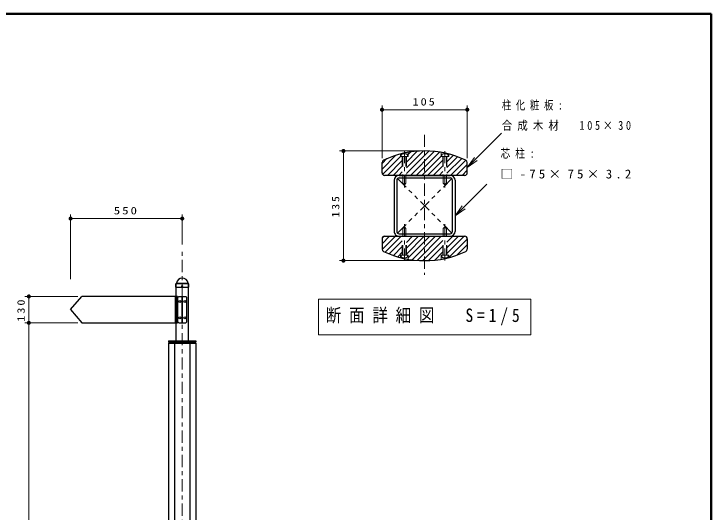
# Model space of a CAD drawing. Units: millimetres on the paper, scale 1:20, with parts at other scales. Extents: x -365 to 0, y 0 to 257.
# Drawn here: x -171.7 to 0, y 134.3 to 257 of the extents above; entities that cross this region are included whole.
import ezdxf

# ---------------------------------------------------------------- set-up
doc = ezdxf.new("R2010")
doc.units = ezdxf.units.MM
for name, pattern in [('USER1', [4.5, 2.5, -2]), ('USER2', [6, 3, -1, 1, -1]), ('USER3', [8, 3, -1, 1, -1, 1, -1])]:
    doc.linetypes.add(name, pattern=pattern)
for name, color, linetype, lineweight in [('1_20', 7, 'Continuous', 25), ('1_5', 7, 'Continuous', 13), ('NAKAMURA図枠', 7, 'Continuous', 13)]:
    doc.layers.add(name, color=color, linetype=linetype, lineweight=lineweight)
doc.styles.add('ＭＳ ゴシック', font='')
doc.styles.get('ＭＳ ゴシック').set_extended_font_data('MS Gothic')

# ---------------------------------------------------------------- blocks, each defined once
blk = doc.blocks.new('filled_dot')
at = {"color": 0, "linetype": 'Continuous', "lineweight": -2, "const_width": 1.25}
blk.add_lwpolyline([(-0.625, 0, 1), (0.625, 0, 1)], format="xyb", close=True, dxfattribs=at)
blk = doc.blocks.new('open_arrow')
at = {"color": 0, "linetype": 'Continuous', "lineweight": -2}
blk.add_lwpolyline([(7.5, 1.25), (0, 0), (7.5, -1.25)], dxfattribs=at)

msp = doc.modelspace()

# ---------------------------------------------------------------- linework, layer by layer
at = {"layer": '1_20', "lineweight": 13}
for p, q in [((-157.78, 191.692), (-157.78, 207.616)), ((-157.78, 206.616), (-130.268, 206.616)), ((-130.268, 200.203), (-130.268, 207.616)), ((-156.03, 187.442), (-169.05, 187.442)), ((-168.05, 180.942), (-168.05, 187.442)), ((-156.03, 180.942), (-169.05, 180.942)), ((-168.05, 75.952), (-168.05, 180.942))]:
    msp.add_line(p, q, dxfattribs=at)
at = {"layer": '1_20', "linetype": 'USER2', "lineweight": 13}
msp.add_line((-130.268, 73.428), (-130.268, 199.203), dxfattribs=at)
at = {"layer": '1_20', "color": 2}
for p, q in [((-131.796, 190.614), (-131.729, 190.681)), ((-128.74, 190.614), (-128.807, 190.681)), ((-131.878, 189.743), (-131.857, 190.469)), ((-131.878, 189.743), (-131.839, 189.703)), ((-131.839, 189.703), (-128.697, 189.703)), ((-128.658, 189.743), (-128.697, 189.703)), ((-128.658, 189.743), (-128.678, 190.469))]:
    msp.add_line(p, q, dxfattribs=at)
at = {"layer": '1_20', "color": 2, "lineweight": 13}
for p, q in [((-131.659, 190.702), (-128.877, 190.702)), ((-131.795, 190.528), (-128.741, 190.528))]:
    msp.add_line(p, q, dxfattribs=at)
at = {"layer": '1_20', "color": 2, "linetype": 'USER1', "lineweight": 13}
msp.add_line((-131.78, 190.502), (-128.755, 190.502), dxfattribs=at)
at = {"layer": '1_20'}
for p, q in [((-131.78, 187.442), (-131.78, 190.502)), ((-128.755, 176.502), (-128.755, 190.502)), ((-131.78, 176.502), (-131.78, 187.442)), ((-133.643, 176.502), (-133.643, 176.202)), ((-133.643, 176.502), (-126.893, 176.502)), ((-133.643, 176.202), (-126.893, 176.202)), ((-133.643, 175.952), (-126.893, 175.952)), ((-133.643, 175.952), (-133.643, 78.452)), ((-132.143, 176.202), (-132.143, 175.952)), ((-132.143, 175.952), (-132.143, 75.952)), ((-128.393, 176.202), (-128.393, 175.952)), ((-128.393, 175.952), (-128.393, 75.952)), ((-126.893, 176.502), (-126.893, 176.202)), ((-126.893, 175.952), (-126.893, 78.452))]:
    msp.add_line(p, q, dxfattribs=at)
at = {"layer": '1_20', "linetype": 'USER1', "lineweight": 13}
msp.add_line((-131.78, 190.502), (-128.755, 190.502), dxfattribs=at)
at = {"layer": '1_20', "color": 40}
for p, q in [((-157.78, 184.192), (-155.03, 187.442)), ((-131.427, 187.442), (-155.03, 187.442)), ((-132.002, 187.442), (-132.002, 180.942)), ((-131.599, 187.442), (-131.599, 180.942)), ((-131.427, 187.442), (-131.427, 180.942)), ((-131.385, 187.192), (-131.135, 187.442)), ((-131.385, 181.192), (-131.385, 187.192)), ((-131.135, 187.442), (-129.401, 187.442)), ((-130.325, 180.942), (-130.325, 187.442)), ((-130.21, 180.942), (-130.21, 187.442)), ((-129.401, 187.442), (-129.151, 187.192)), ((-129.151, 181.192), (-129.151, 187.192)), ((-157.78, 184.192), (-155.03, 180.942)), ((-130.325, 184.192), (-130.21, 184.192)), ((-155.03, 180.942), (-131.427, 180.942)), ((-131.385, 181.192), (-131.135, 180.942)), ((-131.135, 180.942), (-129.401, 180.942)), ((-129.401, 180.942), (-129.151, 181.192))]:
    msp.add_line(p, q, dxfattribs=at)
at = {"layer": '1_20', "color": 2}
msp.add_circle((-130.268, 190.003), 0.125, dxfattribs=at)
at = {"layer": '1_20', "color": 40}
for centre in [(-130.891, 186.192), (-129.645, 186.192), (-130.891, 182.192), (-129.645, 182.192)]:
    msp.add_circle(centre, 0.25, dxfattribs=at)
at = {"layer": '1_20', "color": 2}
for centre, radius, start, end in [((-131.792, 190.745), 0.09, 315, 350.82833), ((-130.268, 190.499), 1.454, 9.17167, 170.82833), ((-128.744, 190.745), 0.09, 186.19155, 225), ((-131.647, 190.465), 0.21, 135, 178.99406), ((-128.888, 190.465), 0.21, 1.00594, 45)]:
    msp.add_arc(centre, radius, start, end, dxfattribs=at)
at = {"layer": '1_5'}
for p, q in [((-81.057, 221.455), (-81.057, 234.426)), ((-60.057, 221.455), (-60.057, 234.426)), ((-81.057, 233.426), (-60.057, 233.426)), ((-60.057, 219.163), (-51.585, 227.635)), ((-71.557, 223.253), (-91.553, 223.253)), ((-90.553, 196.253), (-90.553, 223.253)), ((-75.057, 219.1), (-70.907, 223.25)), ((-81.057, 218.757), (-77.626, 222.188)), ((-80.924, 217.476), (-76.473, 221.926)), ((-75.057, 217.686), (-69.513, 223.23)), ((-75.057, 220.514), (-72.388, 223.183)), ((-74.607, 222.379), (-73.978, 223.007)), ((-74.076, 217.253), (-68.192, 223.136)), ((-72.662, 217.253), (-66.936, 222.978)), ((-71.247, 217.253), (-66.507, 221.993)), ((-65.057, 220.615), (-63.485, 222.187)), ((-65.057, 219.201), (-62.424, 221.833)), ((-64.607, 222.479), (-64.587, 222.498)), ((-81.057, 220.171), (-79.846, 221.382)), ((-79.733, 217.253), (-76.057, 220.929)), ((-69.833, 217.253), (-66.057, 221.029)), ((-65.057, 217.786), (-61.404, 221.439)), ((-64.176, 217.253), (-60.421, 221.007)), ((-62.762, 217.253), (-60.057, 219.958)), ((-78.318, 217.253), (-76.057, 219.514)), ((-76.904, 217.253), (-76.057, 218.1)), ((-68.419, 217.253), (-66.057, 219.615)), ((-67.005, 217.253), (-66.057, 218.201)), ((-61.348, 217.253), (-60.057, 218.544)), ((-63.057, 207.263), (-55.215, 215.062)), ((-81.057, 200.372), (-79.176, 202.253)), ((-81.05, 198.964), (-77.762, 202.253)), ((-81.037, 201.806), (-80.611, 202.233)), ((-80.287, 198.314), (-76.348, 202.253)), ((-79.289, 197.897), (-76.057, 201.13)), ((-75.057, 197.887), (-70.691, 202.253)), ((-75.057, 199.301), (-72.105, 202.253)), ((-75.057, 200.715), (-73.519, 202.253)), ((-75.057, 202.13), (-74.934, 202.253)), ((-74.607, 196.923), (-69.277, 202.253)), ((-73.661, 196.454), (-67.863, 202.253)), ((-72.379, 196.322), (-66.448, 202.253)), ((-71.029, 196.257), (-66.057, 201.23)), ((-65.057, 197.987), (-60.791, 202.253)), ((-65.057, 199.402), (-62.206, 202.253)), ((-65.057, 200.816), (-63.62, 202.253)), ((-65.057, 202.23), (-65.034, 202.253)), ((-64.607, 197.023), (-60.057, 201.573)), ((-78.252, 197.52), (-76.057, 199.715)), ((-69.601, 196.272), (-66.057, 199.816)), ((-62.609, 197.607), (-60.057, 200.159)), ((-77.175, 197.183), (-76.057, 198.301)), ((-68.077, 196.381), (-66.057, 198.402)), ((-71.557, 196.253), (-91.553, 196.253)), ((-96.707, 186.801), (-96.707, 178.001)), ((-44.407, 186.801), (-96.707, 186.801)), ((-44.407, 178.001), (-44.407, 186.801)), ((-96.707, 178.001), (-44.407, 178.001))]:
    msp.add_line(p, q, dxfattribs=at)
at = {"layer": '1_5', "linetype": 'USER2'}
for p, q in [((-70.557, 227.242), (-70.557, 192.727)), ((-75.557, 214.287), (-75.557, 223.199)), ((-65.557, 214.287), (-65.557, 223.199)), ((-75.557, 205.219), (-75.557, 196.306)), ((-65.557, 205.219), (-65.557, 196.306))]:
    msp.add_line(p, q, dxfattribs=at)
at = {"layer": '1_5', "linetype": 'USER1'}
for p, q in [((-76.507, 222.503), (-76.507, 221.926)), ((-76.507, 221.926), (-74.607, 221.926)), ((-76.357, 222.126), (-76.357, 221.926)), ((-76.057, 221.926), (-76.057, 217.253)), ((-75.957, 222.526), (-75.157, 222.526)), ((-75.957, 221.926), (-75.957, 215.326)), ((-75.157, 221.926), (-75.157, 215.326)), ((-75.057, 221.926), (-75.057, 217.253)), ((-74.757, 222.126), (-74.757, 221.926)), ((-74.607, 222.908), (-74.607, 221.926)), ((-66.507, 222.908), (-66.507, 221.926)), ((-64.607, 221.926), (-66.507, 221.926)), ((-66.357, 222.126), (-66.357, 221.926)), ((-66.057, 221.926), (-66.057, 217.253)), ((-65.157, 222.526), (-65.957, 222.526)), ((-65.957, 221.926), (-65.957, 215.326)), ((-65.157, 221.926), (-65.157, 215.326)), ((-65.057, 221.926), (-65.057, 217.253)), ((-64.757, 222.126), (-64.757, 221.926)), ((-64.607, 222.503), (-64.607, 221.926)), ((-75.957, 215.326), (-75.557, 214.926)), ((-75.157, 215.326), (-75.557, 214.926)), ((-65.957, 215.326), (-65.557, 214.926)), ((-65.157, 215.326), (-65.557, 214.926)), ((-75.957, 204.179), (-75.557, 204.579)), ((-75.157, 204.179), (-75.557, 204.579)), ((-65.957, 204.179), (-65.557, 204.579)), ((-65.157, 204.179), (-65.557, 204.579)), ((-75.957, 197.579), (-75.957, 204.179)), ((-75.157, 197.579), (-75.157, 204.179)), ((-65.957, 197.579), (-65.957, 204.179)), ((-65.157, 197.579), (-65.157, 204.179)), ((-76.057, 197.579), (-76.057, 202.253)), ((-75.057, 197.579), (-75.057, 202.253)), ((-66.057, 197.579), (-66.057, 202.253)), ((-65.057, 197.579), (-65.057, 202.253)), ((-76.507, 197.002), (-76.507, 197.579)), ((-76.507, 197.579), (-74.607, 197.579)), ((-76.357, 197.379), (-76.357, 197.579)), ((-74.757, 197.379), (-74.757, 197.579)), ((-74.607, 196.597), (-74.607, 197.579)), ((-66.507, 196.597), (-66.507, 197.579)), ((-64.607, 197.579), (-66.507, 197.579)), ((-66.357, 197.379), (-66.357, 197.579)), ((-64.757, 197.379), (-64.757, 197.579)), ((-64.607, 197.002), (-64.607, 197.579)), ((-75.957, 196.979), (-75.157, 196.979)), ((-65.157, 196.979), (-65.957, 196.979))]:
    msp.add_line(p, q, dxfattribs=at)
at = {"layer": '1_5', "lineweight": 25}
for p, q in [((-81.057, 217.853), (-81.057, 220.455)), ((-60.057, 217.853), (-60.057, 220.455)), ((-60.657, 217.253), (-80.457, 217.253)), ((-76.857, 217.253), (-64.257, 217.253)), ((-76.857, 216.613), (-64.257, 216.613)), ((-78.057, 216.053), (-78.057, 203.453)), ((-77.417, 216.053), (-77.417, 203.453)), ((-63.697, 203.453), (-63.697, 216.053)), ((-63.057, 216.053), (-63.057, 203.453)), ((-76.857, 202.893), (-64.257, 202.893)), ((-81.057, 201.653), (-81.057, 199.05)), ((-80.457, 202.253), (-60.657, 202.253)), ((-76.857, 202.253), (-64.257, 202.253)), ((-60.057, 201.653), (-60.057, 199.05))]:
    msp.add_line(p, q, dxfattribs=at)
at = {"layer": '1_5', "linetype": 'USER3'}
for p, q in [((-77.253, 203.057), (-63.861, 216.449)), ((-77.253, 216.449), (-63.861, 203.057))]:
    msp.add_line(p, q, dxfattribs=at)
at = {"layer": '1_5', "lineweight": 25}
for centre, radius, start, end in [((-70.557, 199.253), 24, 64.971, 115.029), ((-80.457, 220.455), 0.6, 115.029, 180), ((-60.657, 220.455), 0.6, 0, 64.971), ((-80.457, 217.853), 0.6, 180, 270), ((-76.857, 216.053), 1.2, 90, 180), ((-76.857, 216.053), 0.56, 90, 180), ((-64.257, 216.053), 1.2, 0, 90), ((-64.257, 216.053), 0.56, 0, 90), ((-60.657, 217.853), 0.6, 270, 0), ((-76.857, 203.453), 1.2, 179.99999, 270), ((-76.857, 203.453), 0.56, 179.99999, 270), ((-64.257, 203.453), 1.2, 270, 0), ((-64.257, 203.453), 0.56, 270, 0), ((-80.457, 201.653), 0.6, 90, 180), ((-60.657, 201.653), 0.6, 0, 90), ((-80.457, 199.05), 0.6, 180, 244.971), ((-70.557, 220.253), 24, 244.971, 295.029), ((-60.657, 199.05), 0.6, 295.029, 0)]:
    msp.add_arc(centre, radius, start, end, dxfattribs=at)
at = {"layer": '1_5', "linetype": 'USER1'}
for centre, start, end in [((-75.957, 222.126), 90, 179.99999), ((-75.157, 222.126), 360, 90), ((-65.957, 222.126), 90, 180), ((-65.157, 222.126), 0.00001, 90), ((-75.957, 197.379), 180.00001, 270), ((-75.157, 197.379), 270, 0), ((-65.957, 197.379), 180, 270), ((-65.157, 197.379), 270, 359.99999)]:
    msp.add_arc(centre, 0.4, start, end, dxfattribs=at)
at = {"layer": 'NAKAMURA図枠', "lineweight": 50}
for p, q in [((0, 257), (-365, 257)), ((0, 0), (0, 257))]:
    msp.add_line(p, q, dxfattribs=at)

# ---------------------------------------------------------------- block references
at = {"layer": '1_20', "lineweight": 13, "xscale": 0.4, "yscale": 0.4}
msp.add_blockref('filled_dot', (-157.78, 206.616), dxfattribs=at)
for p, rotation in [((-130.268, 206.616), 180), ((-168.05, 187.442), 270), ((-168.05, 180.942), 270), ((-168.05, 180.942), 90)]:
    msp.add_blockref('filled_dot', p, dxfattribs=dict(at, rotation=rotation))
at = {"layer": '1_5', "xscale": 0.4, "yscale": 0.4}
msp.add_blockref('filled_dot', (-81.057, 233.426), dxfattribs=at)
for name, p, rotation in [('filled_dot', (-60.057, 233.426), 180), ('filled_dot', (-90.553, 223.253), 270), ('open_arrow', (-60.057, 219.163), 45), ('open_arrow', (-63.057, 207.263), 44.8), ('filled_dot', (-90.553, 196.253), 90)]:
    msp.add_blockref(name, p, dxfattribs=dict(at, rotation=rotation))

# ---------------------------------------------------------------- texts
at = {"layer": '1_20', "insert": (-144.024, 207.616), "char_height": 1.833, "attachment_point": 8, "style": 'ＭＳ ゴシック'}
msp.add_mtext('\\T1.33;\\W1.25;550', dxfattribs=at)
at = {"layer": '1_20', "insert": (-169.05, 184.192), "char_height": 1.833, "attachment_point": 8, "rotation": 90, "style": 'ＭＳ ゴシック'}
msp.add_mtext('\\T1.33;\\W1.2;130', dxfattribs=at)
at = {"layer": '1_5', "style": 'ＭＳ ゴシック'}
for s, insert, char_height, attachment_point in [('\\T1.33;\\W1.2;105', (-70.557, 234.426), 1.833, 8), ('\\T1.5;\\W0.75;柱化粧板:', (-51.54, 234.435), 2.199, 4), ('\\T1.5;\\W0.85;合成木材\u3000105×30', (-51.54, 229.435), 2.199, 4), ('\\T1.5;\\W0.8;芯柱:', (-51.864, 222.562), 2.199, 4), ('\\T1.5;\\W1.05;□-75×75×3.2', (-51.864, 217.562), 2.199, 4), ('\\T1.5;\\W0.85;断面詳細図\u3000S=1/5', (-70.557, 182.401), 3.299, 5)]:
    msp.add_mtext(s, dxfattribs=dict(at, insert=insert, char_height=char_height, attachment_point=attachment_point))
at = {"layer": '1_5', "insert": (-91.553, 209.753), "char_height": 1.833, "attachment_point": 8, "rotation": 90, "style": 'ＭＳ ゴシック'}
msp.add_mtext('\\T1.33;\\W1.15;135', dxfattribs=at)

doc.saveas('drawing.dxf')
